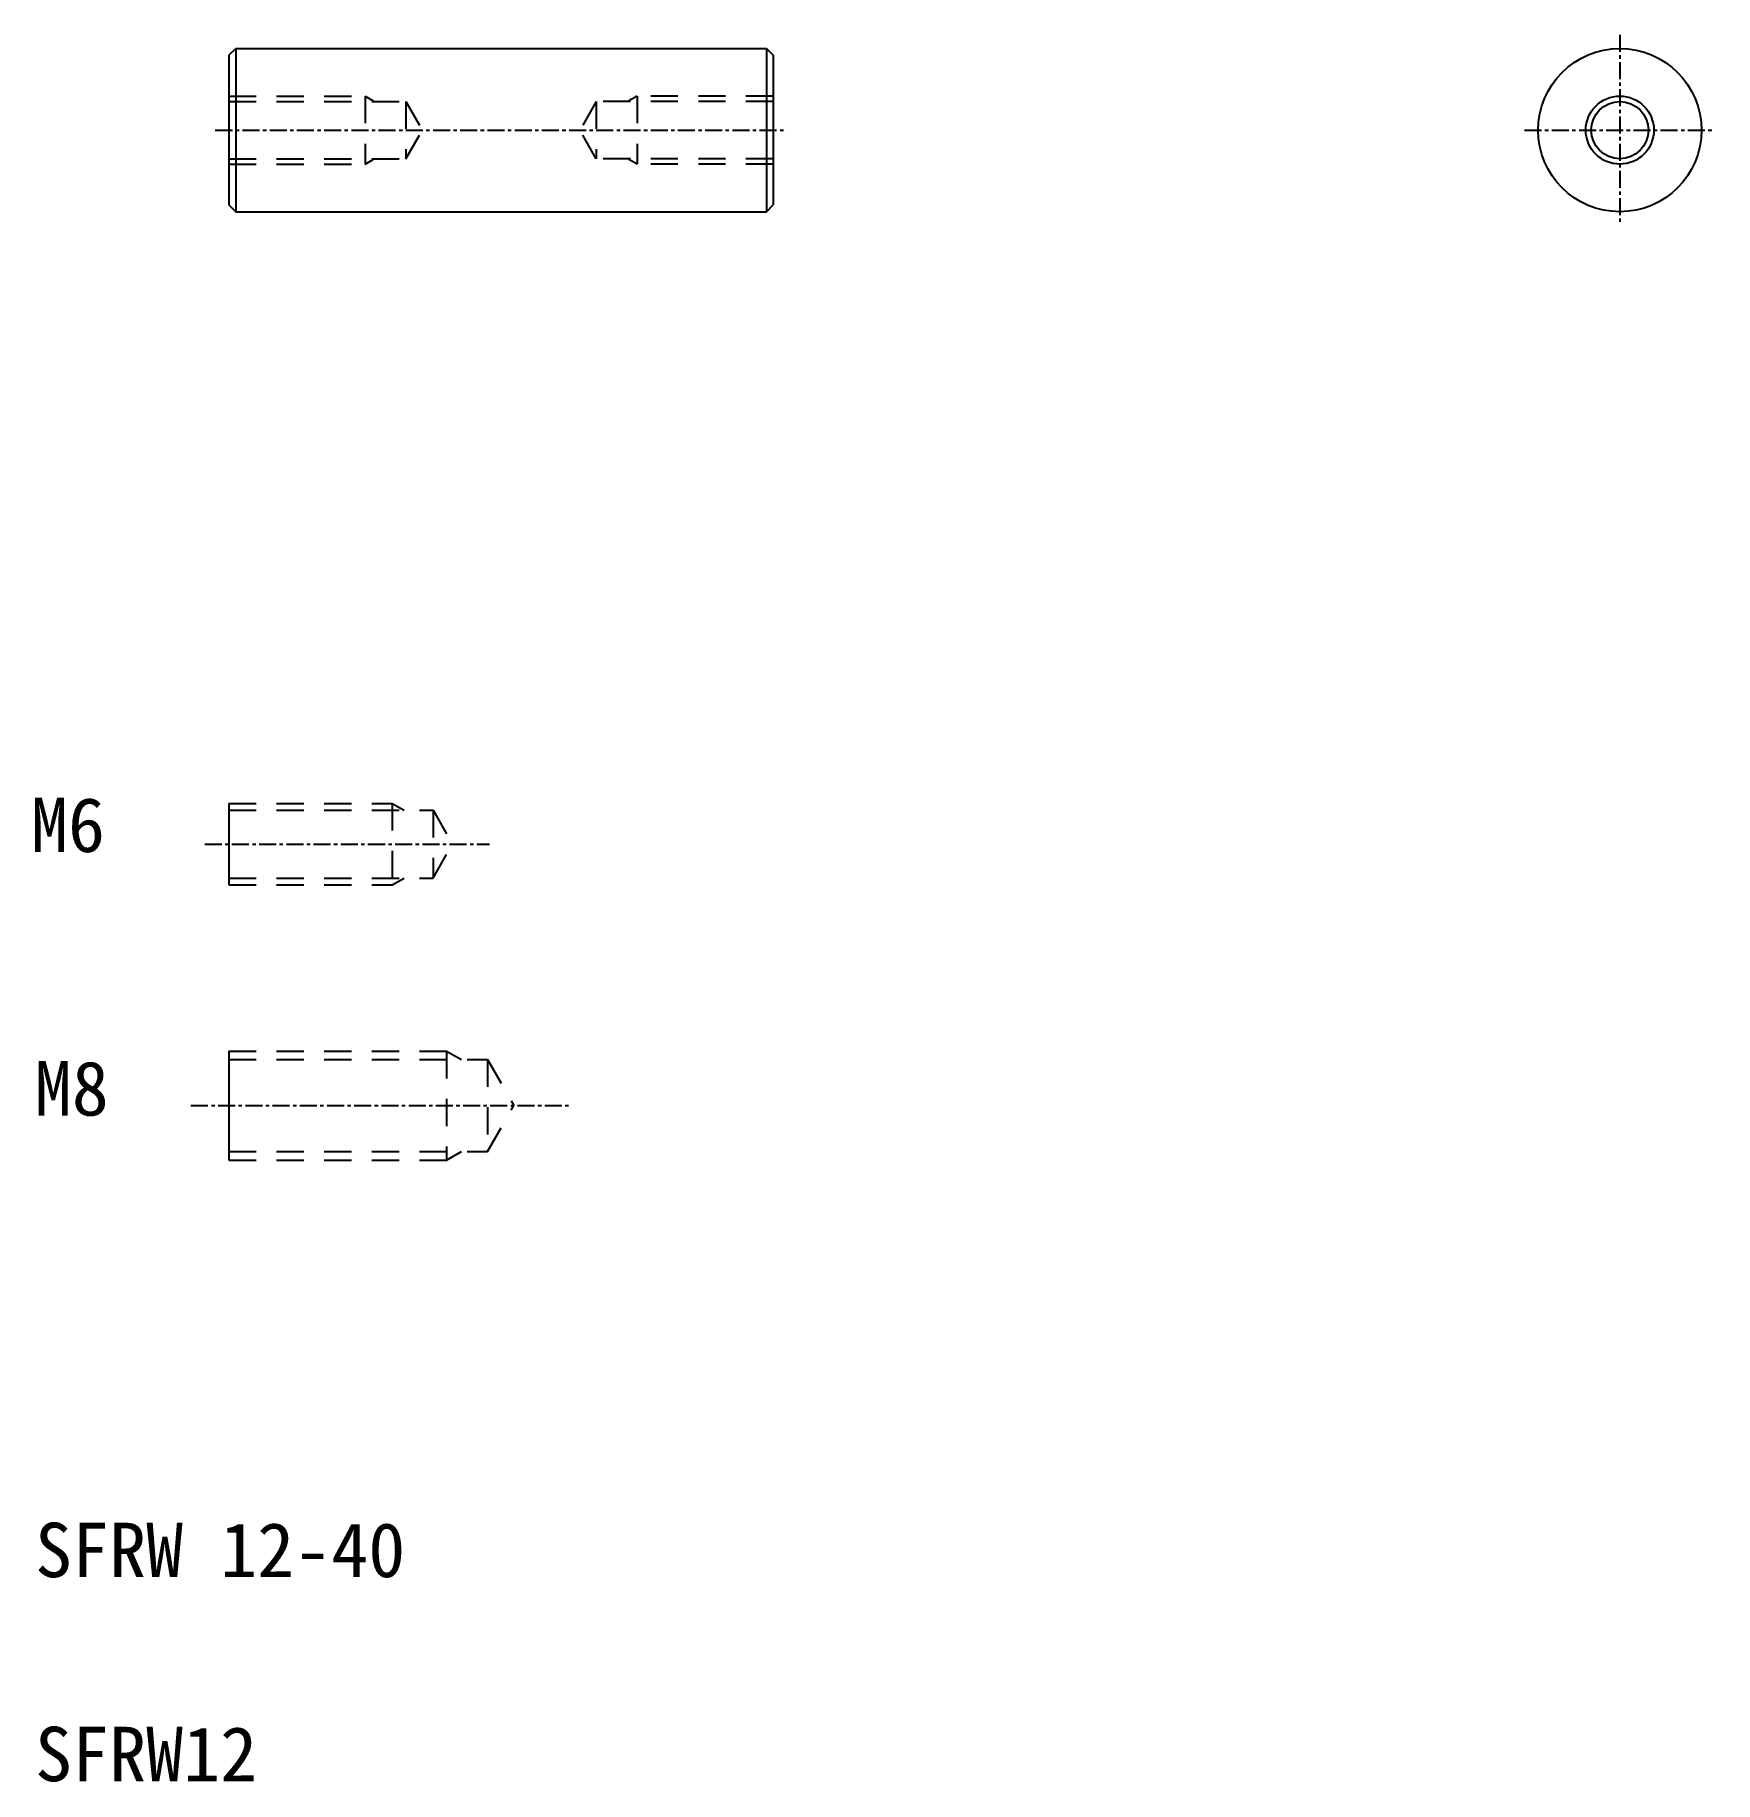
# Model space of a CAD drawing. Extents: x 80 to 204, y 81 to 209.
import ezdxf

# ---------------------------------------------------------------- set-up
doc = ezdxf.new("R2010")
doc.units = 0
doc.linetypes.add('CENTER', pattern=[2, 1.25, -0.25, 0.25, -0.25])
doc.linetypes.add('DASHED', pattern=[3.5, 2, -1.5])
doc.layers.get('0').update_dxf_attribs({"linetype": 'CONTINUOUS'})
doc.layers.add('CENTER', color=1, linetype='CENTER')

msp = doc.modelspace()

# ---------------------------------------------------------------- linework, layer by layer
at = {"color": 7, "linetype": 'CONTINUOUS'}
for p, q in [((95.24, 208.45), (94.74, 207.95)), ((95.24, 208.45), (134.24, 208.45)), ((95.24, 208.45), (95.24, 196.45)), ((134.24, 208.45), (134.24, 196.45)), ((134.24, 208.45), (134.74, 207.95)), ((94.74, 207.95), (94.74, 196.95)), ((134.74, 207.95), (134.74, 196.95)), ((94.74, 196.95), (95.24, 196.45)), ((134.24, 196.45), (134.74, 196.95)), ((95.24, 196.45), (134.24, 196.45)), ((94.74, 152.96), (94.74, 146.96)), ((94.74, 134.74), (94.74, 126.74))]:
    msp.add_line(p, q, dxfattribs=at)
at = {"color": 3, "linetype": 'DASHED'}
for p, q in [((94.74, 204.95), (104.74, 204.95)), ((94.74, 204.55), (107.74, 204.55)), ((104.74, 204.95), (104.74, 199.95)), ((104.74, 204.95), (105.35, 204.6)), ((107.74, 204.55), (107.74, 200.35)), ((107.74, 204.55), (108.95, 202.45)), ((121.74, 204.55), (120.53, 202.45)), ((134.74, 204.55), (121.74, 204.55)), ((121.74, 204.55), (121.74, 200.35)), ((124.74, 204.95), (124.14, 204.6)), ((134.74, 204.95), (124.74, 204.95)), ((124.74, 204.95), (124.74, 199.95)), ((107.74, 200.35), (108.95, 202.45)), ((121.74, 200.35), (120.53, 202.45)), ((94.74, 200.35), (107.74, 200.35)), ((94.74, 199.95), (104.74, 199.95)), ((104.74, 199.95), (105.35, 200.3)), ((134.74, 200.35), (121.74, 200.35)), ((124.74, 199.95), (124.14, 200.3)), ((134.74, 199.95), (124.74, 199.95)), ((94.74, 152.96), (106.74, 152.96)), ((106.74, 152.96), (106.74, 146.96)), ((106.74, 152.96), (107.61, 152.46)), ((94.74, 152.46), (109.74, 152.46)), ((109.74, 152.46), (109.74, 147.46)), ((109.74, 152.46), (111.18, 149.96)), ((109.74, 147.46), (111.18, 149.96)), ((94.74, 147.46), (109.74, 147.46)), ((94.74, 146.96), (106.74, 146.96)), ((106.74, 146.96), (107.61, 147.46)), ((94.74, 134.74), (110.74, 134.74)), ((94.74, 134.12), (113.74, 134.12)), ((110.74, 134.74), (110.74, 126.74)), ((110.74, 134.74), (111.82, 134.12)), ((113.74, 134.12), (115.69, 130.74)), ((113.74, 134.12), (113.74, 127.37)), ((113.74, 127.37), (115.69, 130.74)), ((94.74, 127.37), (113.74, 127.37)), ((110.74, 126.74), (111.82, 127.37)), ((94.74, 126.74), (110.74, 126.74))]:
    msp.add_line(p, q, dxfattribs=at)
at = {"color": 7, "linetype": 'CONTINUOUS'}
for radius in [6, 2.1]:
    msp.add_circle((196.96, 202.45), radius, dxfattribs=at)
at = {"color": 3, "linetype": 'CONTINUOUS'}
msp.add_circle((196.96, 202.45), 2.5, dxfattribs=at)
at = {"layer": 'CENTER', "color": 1, "linetype": 'CENTER'}
for p, q in [((196.96, 209.45), (196.96, 195.45)), ((93.74, 202.45), (135.74, 202.45)), ((189.96, 202.45), (203.96, 202.45)), ((92.96, 149.96), (113.89, 149.96)), ((91.95, 130.74), (119.86, 130.74))]:
    msp.add_line(p, q, dxfattribs=at)

# ---------------------------------------------------------------- texts
for s, p in [('M6', (80.19, 149.38)), ('M8', (80.47, 130.01)), ('SFRW 12-40', (80.49, 96.08)), ('SFRW12', (80.49, 81.08))]:
    msp.add_text(s, height=4).set_placement(p)

doc.saveas('drawing.dxf')
